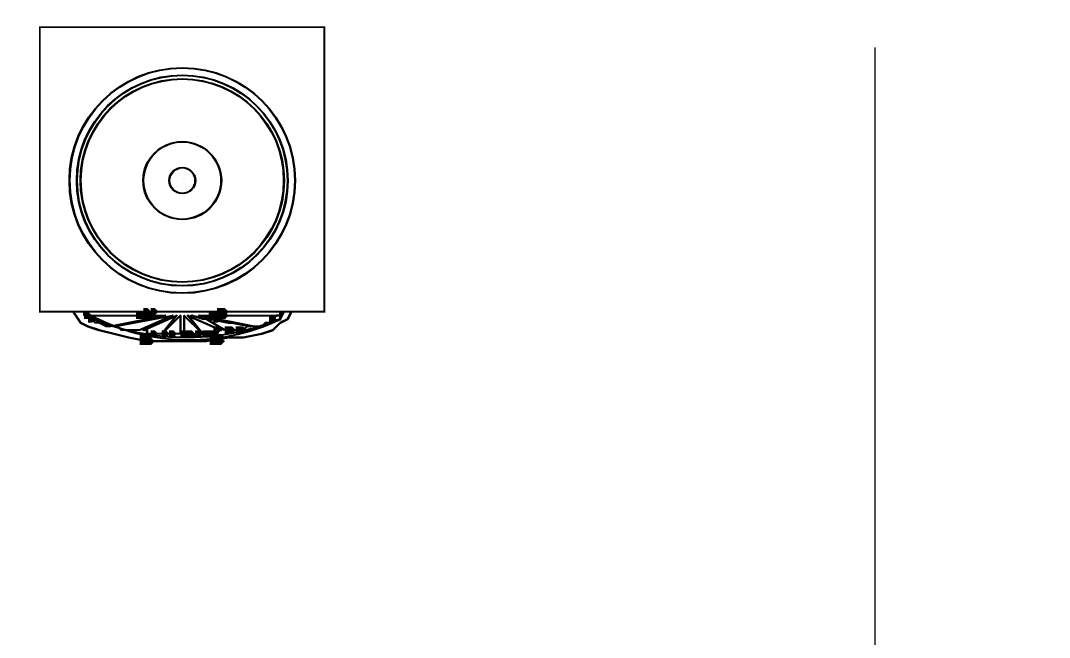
# Model space of a CAD drawing. Header units: millimetres. Extents: x -360149 to 682031, y -35655 to 209517.
# Drawn here: x 74664 to 75842, y 117687 to 118394 of the extents above; entities that cross this region are included whole.
import ezdxf
from ezdxf import colors
from ezdxf.entities.mleader import LeaderData, LeaderLine
from ezdxf.math import Vec2, Vec3

# ---------------------------------------------------------------- set-up
doc = ezdxf.new("R2010")
doc.units = ezdxf.units.MM
doc.header["$MEASUREMENT"] = 0
doc.linetypes.add('CENTER', pattern=[2, 1.25, -0.25, 0.25, -0.25])
doc.layers.get('0').update_dxf_attribs({"color": 250, "lineweight": 9})
doc.layers.add('АР_Оси', color=195, linetype='Continuous', lineweight=9)
doc.layers.add('АР_Отметки', color=250, linetype='Continuous', lineweight=15)
doc.layers.add('ТХ_обор_бытовое', color=14, linetype='Continuous')
doc.styles.add('ISOCPEUR', font='isocpeur.ttf', dxfattribs={"width": 0.7})

# ---------------------------------------------------------------- blocks, each defined once
blk = doc.blocks.new('_DotSmall')
at = {"color": 0, "linetype": 'ByBlock', "const_width": 0.5}
blk.add_lwpolyline([(-0.0625, 0, 1), (0.0625, 0, 1)], format="xyb", close=True, dxfattribs=at)
blk = doc.blocks.new('У300')
at = {"layer": 'ТХ_обор_бытовое', "transparency": 33554559}
for points in [[(-230546.2, 67417.8), (-230550.5, 67417.8), (-230550.5, 67413.5), (-230546.2, 67409.3), (-230542, 67413.5), (-230542, 67417.8)], [(-230546.3, 67417.3), (-230550.5, 67417.3), (-230550.5, 67413), (-230546.3, 67408.8), (-230542, 67413), (-230542, 67417.3)], [(-230550.5, 67413.5), (-230554.7, 67413.5), (-230554.7, 67409.3), (-230550.5, 67405.1), (-230546.2, 67409.3), (-230546.2, 67413.5)], [(-230550.5, 67413), (-230554.7, 67413), (-230554.7, 67408.8), (-230550.5, 67404.6), (-230546.3, 67408.8), (-230546.3, 67413)], [(-230546.2, 67358.5), (-230550.5, 67358.5), (-230550.5, 67354.3), (-230546.2, 67350), (-230542, 67354.3), (-230542, 67358.5)], [(-230546.2, 67358.5), (-230550.5, 67358.5), (-230550.5, 67354.3), (-230546.2, 67350), (-230542, 67354.3), (-230542, 67358.5)], [(-230546.3, 67358), (-230550.5, 67358), (-230550.5, 67353.8), (-230546.3, 67349.5), (-230542, 67353.8), (-230542, 67358)], [(-230546.3, 67358), (-230550.5, 67358), (-230550.5, 67353.8), (-230546.3, 67349.5), (-230542, 67353.8), (-230542, 67358)], [(-230575.9, 67354.3), (-230580.1, 67354.3), (-230580.1, 67350), (-230575.9, 67345.8), (-230571.6, 67350), (-230571.6, 67354.3)], [(-230575.9, 67354.3), (-230580.1, 67354.3), (-230580.1, 67350), (-230575.9, 67345.8), (-230571.6, 67350), (-230571.6, 67354.3)], [(-230575.9, 67354.3), (-230580.1, 67354.3), (-230580.1, 67350), (-230575.9, 67345.8), (-230571.6, 67350), (-230571.6, 67354.3)], [(-230575.9, 67354.3), (-230580.1, 67354.3), (-230580.1, 67350), (-230575.9, 67345.8), (-230571.6, 67350), (-230571.6, 67354.3)], [(-230575.9, 67354.3), (-230580.1, 67354.3), (-230580.1, 67350), (-230575.9, 67345.8), (-230571.6, 67350), (-230571.6, 67354.3)], [(-230575.9, 67354.3), (-230580.1, 67354.3), (-230580.1, 67350), (-230575.9, 67345.8), (-230571.6, 67350), (-230571.6, 67354.3)], [(-230575.9, 67353.8), (-230580.1, 67353.8), (-230580.1, 67349.5), (-230575.9, 67345.3), (-230571.7, 67349.5), (-230571.7, 67353.8)], [(-230575.9, 67353.8), (-230580.1, 67353.8), (-230580.1, 67349.5), (-230575.9, 67345.3), (-230571.7, 67349.5), (-230571.7, 67353.8)], [(-230575.9, 67353.8), (-230580.1, 67353.8), (-230580.1, 67349.5), (-230575.9, 67345.3), (-230571.7, 67349.5), (-230571.7, 67353.8)], [(-230575.9, 67353.8), (-230580.1, 67353.8), (-230580.1, 67349.5), (-230575.9, 67345.3), (-230571.7, 67349.5), (-230571.7, 67353.8)], [(-230575.9, 67353.8), (-230580.1, 67353.8), (-230580.1, 67349.5), (-230575.9, 67345.3), (-230571.7, 67349.5), (-230571.7, 67353.8)], [(-230575.9, 67353.8), (-230580.1, 67353.8), (-230580.1, 67349.5), (-230575.9, 67345.3), (-230571.7, 67349.5), (-230571.7, 67353.8)], [(-230575.9, 67350), (-230580.1, 67350), (-230580.1, 67345.8), (-230575.9, 67341.6), (-230571.6, 67345.8), (-230571.6, 67350)], [(-230575.9, 67350), (-230580.1, 67350), (-230580.1, 67345.8), (-230575.9, 67341.6), (-230571.6, 67345.8), (-230571.6, 67350)], [(-230575.9, 67350), (-230580.1, 67350), (-230580.1, 67345.8), (-230575.9, 67341.6), (-230571.6, 67345.8), (-230571.6, 67350)], [(-230575.9, 67350), (-230580.1, 67350), (-230580.1, 67345.8), (-230575.9, 67341.6), (-230571.6, 67345.8), (-230571.6, 67350)], [(-230575.9, 67350), (-230580.1, 67350), (-230580.1, 67345.8), (-230575.9, 67341.6), (-230571.6, 67345.8), (-230571.6, 67350)], [(-230575.9, 67350), (-230580.1, 67350), (-230580.1, 67345.8), (-230575.9, 67341.6), (-230571.6, 67345.8), (-230571.6, 67350)], [(-230575.9, 67350), (-230580.1, 67350), (-230580.1, 67345.8), (-230575.9, 67341.6), (-230571.6, 67345.8), (-230571.6, 67350)], [(-230575.9, 67350), (-230580.1, 67350), (-230580.1, 67345.8), (-230575.9, 67341.6), (-230571.6, 67345.8), (-230571.6, 67350)], [(-230575.9, 67350), (-230580.1, 67350), (-230580.1, 67345.8), (-230575.9, 67341.6), (-230571.6, 67345.8), (-230571.6, 67350)], [(-230575.9, 67350), (-230580.1, 67350), (-230580.1, 67345.8), (-230575.9, 67341.6), (-230571.6, 67345.8), (-230571.6, 67350)], [(-230575.9, 67350), (-230580.1, 67350), (-230580.1, 67345.8), (-230575.9, 67341.6), (-230571.6, 67345.8), (-230571.6, 67350)], [(-230575.9, 67350), (-230580.1, 67350), (-230580.1, 67345.8), (-230575.9, 67341.6), (-230571.6, 67345.8), (-230571.6, 67350)], [(-230575.9, 67350), (-230580.1, 67350), (-230580.1, 67345.8), (-230575.9, 67341.6), (-230571.6, 67345.8), (-230571.6, 67350)], [(-230575.9, 67349.5), (-230580.1, 67349.5), (-230580.1, 67345.3), (-230575.9, 67341.1), (-230571.7, 67345.3), (-230571.7, 67349.5)], [(-230575.9, 67349.5), (-230580.1, 67349.5), (-230580.1, 67345.3), (-230575.9, 67341.1), (-230571.7, 67345.3), (-230571.7, 67349.5)], [(-230575.9, 67349.5), (-230580.1, 67349.5), (-230580.1, 67345.3), (-230575.9, 67341.1), (-230571.7, 67345.3), (-230571.7, 67349.5)], [(-230575.9, 67349.5), (-230580.1, 67349.5), (-230580.1, 67345.3), (-230575.9, 67341.1), (-230571.7, 67345.3), (-230571.7, 67349.5)], [(-230575.9, 67349.5), (-230580.1, 67349.5), (-230580.1, 67345.3), (-230575.9, 67341.1), (-230571.7, 67345.3), (-230571.7, 67349.5)], [(-230575.9, 67349.5), (-230580.1, 67349.5), (-230580.1, 67345.3), (-230575.9, 67341.1), (-230571.7, 67345.3), (-230571.7, 67349.5)], [(-230575.9, 67349.5), (-230580.1, 67349.5), (-230580.1, 67345.3), (-230575.9, 67341.1), (-230571.7, 67345.3), (-230571.7, 67349.5)], [(-230575.9, 67349.5), (-230580.1, 67349.5), (-230580.1, 67345.3), (-230575.9, 67341.1), (-230571.7, 67345.3), (-230571.7, 67349.5)], [(-230575.9, 67349.5), (-230580.1, 67349.5), (-230580.1, 67345.3), (-230575.9, 67341.1), (-230571.7, 67345.3), (-230571.7, 67349.5)], [(-230575.9, 67349.5), (-230580.1, 67349.5), (-230580.1, 67345.3), (-230575.9, 67341.1), (-230571.7, 67345.3), (-230571.7, 67349.5)], [(-230575.9, 67349.5), (-230580.1, 67349.5), (-230580.1, 67345.3), (-230575.9, 67341.1), (-230571.7, 67345.3), (-230571.7, 67349.5)], [(-230575.9, 67349.5), (-230580.1, 67349.5), (-230580.1, 67345.3), (-230575.9, 67341.1), (-230571.7, 67345.3), (-230571.7, 67349.5)], [(-230575.9, 67349.5), (-230580.1, 67349.5), (-230580.1, 67345.3), (-230575.9, 67341.1), (-230571.7, 67345.3), (-230571.7, 67349.5)], [(-230575.9, 67345.8), (-230580.1, 67345.8), (-230580.1, 67341.6), (-230575.9, 67337.3), (-230571.6, 67341.6), (-230571.6, 67345.8)], [(-230575.9, 67345.3), (-230580.1, 67345.3), (-230580.1, 67341.1), (-230575.9, 67336.8), (-230571.7, 67341.1), (-230571.7, 67345.3)], [(-230571.6, 67354.3), (-230575.9, 67354.3), (-230575.9, 67350), (-230571.6, 67345.8), (-230567.4, 67350), (-230567.4, 67354.3)], [(-230571.6, 67354.3), (-230575.9, 67354.3), (-230575.9, 67350), (-230571.6, 67345.8), (-230567.4, 67350), (-230567.4, 67354.3)], [(-230571.6, 67354.3), (-230575.9, 67354.3), (-230575.9, 67350), (-230571.6, 67345.8), (-230567.4, 67350), (-230567.4, 67354.3)], [(-230571.6, 67354.3), (-230575.9, 67354.3), (-230575.9, 67350), (-230571.6, 67345.8), (-230567.4, 67350), (-230567.4, 67354.3)], [(-230571.6, 67354.3), (-230575.9, 67354.3), (-230575.9, 67350), (-230571.6, 67345.8), (-230567.4, 67350), (-230567.4, 67354.3)], [(-230571.7, 67353.8), (-230575.9, 67353.8), (-230575.9, 67349.5), (-230571.7, 67345.3), (-230567.4, 67349.5), (-230567.4, 67353.8)], [(-230571.7, 67353.8), (-230575.9, 67353.8), (-230575.9, 67349.5), (-230571.7, 67345.3), (-230567.4, 67349.5), (-230567.4, 67353.8)], [(-230571.7, 67353.8), (-230575.9, 67353.8), (-230575.9, 67349.5), (-230571.7, 67345.3), (-230567.4, 67349.5), (-230567.4, 67353.8)], [(-230571.7, 67353.8), (-230575.9, 67353.8), (-230575.9, 67349.5), (-230571.7, 67345.3), (-230567.4, 67349.5), (-230567.4, 67353.8)], [(-230571.7, 67353.8), (-230575.9, 67353.8), (-230575.9, 67349.5), (-230571.7, 67345.3), (-230567.4, 67349.5), (-230567.4, 67353.8)], [(-230571.6, 67350), (-230575.9, 67350), (-230575.9, 67345.8), (-230571.6, 67341.6), (-230567.4, 67345.8), (-230567.4, 67350)], [(-230571.6, 67350), (-230575.9, 67350), (-230575.9, 67345.8), (-230571.6, 67341.6), (-230567.4, 67345.8), (-230567.4, 67350)], [(-230571.6, 67350), (-230575.9, 67350), (-230575.9, 67345.8), (-230571.6, 67341.6), (-230567.4, 67345.8), (-230567.4, 67350)], [(-230571.6, 67350), (-230575.9, 67350), (-230575.9, 67345.8), (-230571.6, 67341.6), (-230567.4, 67345.8), (-230567.4, 67350)], [(-230571.6, 67350), (-230575.9, 67350), (-230575.9, 67345.8), (-230571.6, 67341.6), (-230567.4, 67345.8), (-230567.4, 67350)], [(-230571.6, 67350), (-230575.9, 67350), (-230575.9, 67345.8), (-230571.6, 67341.6), (-230567.4, 67345.8), (-230567.4, 67350)], [(-230571.6, 67350), (-230575.9, 67350), (-230575.9, 67345.8), (-230571.6, 67341.6), (-230567.4, 67345.8), (-230567.4, 67350)], [(-230571.6, 67350), (-230575.9, 67350), (-230575.9, 67345.8), (-230571.6, 67341.6), (-230567.4, 67345.8), (-230567.4, 67350)], [(-230571.7, 67349.5), (-230575.9, 67349.5), (-230575.9, 67345.3), (-230571.7, 67341.1), (-230567.4, 67345.3), (-230567.4, 67349.5)], [(-230571.7, 67349.5), (-230575.9, 67349.5), (-230575.9, 67345.3), (-230571.7, 67341.1), (-230567.4, 67345.3), (-230567.4, 67349.5)], [(-230571.7, 67349.5), (-230575.9, 67349.5), (-230575.9, 67345.3), (-230571.7, 67341.1), (-230567.4, 67345.3), (-230567.4, 67349.5)], [(-230571.7, 67349.5), (-230575.9, 67349.5), (-230575.9, 67345.3), (-230571.7, 67341.1), (-230567.4, 67345.3), (-230567.4, 67349.5)], [(-230571.7, 67349.5), (-230575.9, 67349.5), (-230575.9, 67345.3), (-230571.7, 67341.1), (-230567.4, 67345.3), (-230567.4, 67349.5)], [(-230571.7, 67349.5), (-230575.9, 67349.5), (-230575.9, 67345.3), (-230571.7, 67341.1), (-230567.4, 67345.3), (-230567.4, 67349.5)], [(-230571.7, 67349.5), (-230575.9, 67349.5), (-230575.9, 67345.3), (-230571.7, 67341.1), (-230567.4, 67345.3), (-230567.4, 67349.5)], [(-230571.7, 67349.5), (-230575.9, 67349.5), (-230575.9, 67345.3), (-230571.7, 67341.1), (-230567.4, 67345.3), (-230567.4, 67349.5)], [(-230546.2, 67354.3), (-230550.5, 67354.3), (-230550.5, 67350), (-230546.2, 67345.8), (-230542, 67350), (-230542, 67354.3)], [(-230546.2, 67354.3), (-230550.5, 67354.3), (-230550.5, 67350), (-230546.2, 67345.8), (-230542, 67350), (-230542, 67354.3)], [(-230546.2, 67354.3), (-230550.5, 67354.3), (-230550.5, 67350), (-230546.2, 67345.8), (-230542, 67350), (-230542, 67354.3)], [(-230546.3, 67353.8), (-230550.5, 67353.8), (-230550.5, 67349.5), (-230546.3, 67345.3), (-230542, 67349.5), (-230542, 67353.8)], [(-230546.3, 67353.8), (-230550.5, 67353.8), (-230550.5, 67349.5), (-230546.3, 67345.3), (-230542, 67349.5), (-230542, 67353.8)], [(-230546.3, 67353.8), (-230550.5, 67353.8), (-230550.5, 67349.5), (-230546.3, 67345.3), (-230542, 67349.5), (-230542, 67353.8)], [(-230546.2, 67350), (-230550.5, 67350), (-230550.5, 67345.8), (-230546.2, 67341.6), (-230542, 67345.8), (-230542, 67350)], [(-230546.3, 67349.5), (-230550.5, 67349.5), (-230550.5, 67345.3), (-230546.3, 67341.1), (-230542, 67345.3), (-230542, 67349.5)], [(-230546.2, 67345.8), (-230550.5, 67345.8), (-230550.5, 67341.6), (-230546.2, 67337.3), (-230542, 67341.6), (-230542, 67345.8)], [(-230546.2, 67345.8), (-230550.5, 67345.8), (-230550.5, 67341.6), (-230546.2, 67337.3), (-230542, 67341.6), (-230542, 67345.8)], [(-230546.2, 67345.8), (-230550.5, 67345.8), (-230550.5, 67341.6), (-230546.2, 67337.3), (-230542, 67341.6), (-230542, 67345.8)], [(-230546.2, 67345.8), (-230550.5, 67345.8), (-230550.5, 67341.6), (-230546.2, 67337.3), (-230542, 67341.6), (-230542, 67345.8)], [(-230546.3, 67345.3), (-230550.5, 67345.3), (-230550.5, 67341.1), (-230546.3, 67336.8), (-230542, 67341.1), (-230542, 67345.3)], [(-230546.3, 67345.3), (-230550.5, 67345.3), (-230550.5, 67341.1), (-230546.3, 67336.8), (-230542, 67341.1), (-230542, 67345.3)], [(-230546.3, 67345.3), (-230550.5, 67345.3), (-230550.5, 67341.1), (-230546.3, 67336.8), (-230542, 67341.1), (-230542, 67345.3)], [(-230546.3, 67345.3), (-230550.5, 67345.3), (-230550.5, 67341.1), (-230546.3, 67336.8), (-230542, 67341.1), (-230542, 67345.3)], [(-230542, 67349.5), (-230546.3, 67349.5), (-230546.3, 67345.3), (-230542, 67341.1), (-230537.8, 67345.3), (-230537.8, 67349.5)], [(-230542, 67350), (-230546.2, 67350), (-230546.2, 67345.8), (-230542, 67341.6), (-230537.8, 67345.8), (-230537.8, 67350)], [(-230567.4, 67341.1), (-230571.7, 67341.1), (-230571.7, 67336.8), (-230567.4, 67332.6), (-230563.2, 67336.8), (-230563.2, 67341.1)], [(-230567.4, 67341.6), (-230571.6, 67341.6), (-230571.6, 67337.3), (-230567.4, 67333.1), (-230563.2, 67337.3), (-230563.2, 67341.6)], [(-230542, 67341.1), (-230546.3, 67341.1), (-230546.3, 67336.8), (-230542, 67332.6), (-230537.8, 67336.8), (-230537.8, 67341.1)], [(-230542, 67341.1), (-230546.3, 67341.1), (-230546.3, 67336.8), (-230542, 67332.6), (-230537.8, 67336.8), (-230537.8, 67341.1)], [(-230542, 67341.6), (-230546.2, 67341.6), (-230546.2, 67337.3), (-230542, 67333.1), (-230537.8, 67337.3), (-230537.8, 67341.6)], [(-230542, 67341.6), (-230546.2, 67341.6), (-230546.2, 67337.3), (-230542, 67333.1), (-230537.8, 67337.3), (-230537.8, 67341.6)], [(-230567.4, 67328.4), (-230571.7, 67328.4), (-230571.7, 67324.1), (-230567.4, 67319.9), (-230563.2, 67324.1), (-230563.2, 67328.4)], [(-230567.4, 67328.9), (-230571.6, 67328.9), (-230571.6, 67324.6), (-230567.4, 67320.4), (-230563.2, 67324.6), (-230563.2, 67328.9)], [(-230567.4, 67319.9), (-230571.7, 67319.9), (-230571.7, 67315.7), (-230567.4, 67311.4), (-230563.2, 67315.7), (-230563.2, 67319.9)], [(-230567.4, 67320.4), (-230571.6, 67320.4), (-230571.6, 67316.2), (-230567.4, 67311.9), (-230563.2, 67316.2), (-230563.2, 67320.4)], [(-230567.4, 67307.2), (-230571.7, 67307.2), (-230571.7, 67303), (-230567.4, 67298.7), (-230563.2, 67303), (-230563.2, 67307.2)], [(-230567.4, 67303), (-230571.7, 67303), (-230571.7, 67298.7), (-230567.4, 67294.5), (-230563.2, 67298.7), (-230563.2, 67303)], [(-230567.4, 67303), (-230571.7, 67303), (-230571.7, 67298.7), (-230567.4, 67294.5), (-230563.2, 67298.7), (-230563.2, 67303)], [(-230567.4, 67298.7), (-230571.7, 67298.7), (-230571.7, 67294.5), (-230567.4, 67290.3), (-230563.2, 67294.5), (-230563.2, 67298.7)], [(-230567.4, 67298.7), (-230571.7, 67298.7), (-230571.7, 67294.5), (-230567.4, 67290.3), (-230563.2, 67294.5), (-230563.2, 67298.7)], [(-230567.4, 67298.7), (-230571.7, 67298.7), (-230571.7, 67294.5), (-230567.4, 67290.3), (-230563.2, 67294.5), (-230563.2, 67298.7)], [(-230567.4, 67298.7), (-230571.7, 67298.7), (-230571.7, 67294.5), (-230567.4, 67290.3), (-230563.2, 67294.5), (-230563.2, 67298.7)], [(-230567.4, 67307.7), (-230571.6, 67307.7), (-230571.6, 67303.5), (-230567.4, 67299.2), (-230563.2, 67303.5), (-230563.2, 67307.7)], [(-230567.4, 67303.5), (-230571.6, 67303.5), (-230571.6, 67299.2), (-230567.4, 67295), (-230563.2, 67299.2), (-230563.2, 67303.5)], [(-230567.4, 67303.5), (-230571.6, 67303.5), (-230571.6, 67299.2), (-230567.4, 67295), (-230563.2, 67299.2), (-230563.2, 67303.5)], [(-230567.4, 67299.2), (-230571.6, 67299.2), (-230571.6, 67295), (-230567.4, 67290.8), (-230563.2, 67295), (-230563.2, 67299.2)], [(-230567.4, 67299.2), (-230571.6, 67299.2), (-230571.6, 67295), (-230567.4, 67290.8), (-230563.2, 67295), (-230563.2, 67299.2)], [(-230567.4, 67299.2), (-230571.6, 67299.2), (-230571.6, 67295), (-230567.4, 67290.8), (-230563.2, 67295), (-230563.2, 67299.2)], [(-230567.4, 67299.2), (-230571.6, 67299.2), (-230571.6, 67295), (-230567.4, 67290.8), (-230563.2, 67295), (-230563.2, 67299.2)], [(-230567.4, 67290.3), (-230571.7, 67290.3), (-230571.7, 67286), (-230567.4, 67281.8), (-230563.2, 67286), (-230563.2, 67290.3)], [(-230567.4, 67290.8), (-230571.6, 67290.8), (-230571.6, 67286.5), (-230567.4, 67282.3), (-230563.2, 67286.5), (-230563.2, 67290.8)], [(-230575.9, 67273.8), (-230580.1, 67273.8), (-230580.1, 67269.6), (-230575.9, 67265.4), (-230571.6, 67269.6), (-230571.6, 67273.8)], [(-230575.9, 67273.8), (-230580.1, 67273.8), (-230580.1, 67269.6), (-230575.9, 67265.4), (-230571.6, 67269.6), (-230571.6, 67273.8)], [(-230567.4, 67281.8), (-230571.7, 67281.8), (-230571.7, 67277.6), (-230567.4, 67273.3), (-230563.2, 67277.6), (-230563.2, 67281.8)], [(-230567.4, 67281.8), (-230571.7, 67281.8), (-230571.7, 67277.6), (-230567.4, 67273.3), (-230563.2, 67277.6), (-230563.2, 67281.8)], [(-230567.4, 67277.6), (-230571.7, 67277.6), (-230571.7, 67273.3), (-230567.4, 67269.1), (-230563.2, 67273.3), (-230563.2, 67277.6)], [(-230567.4, 67282.3), (-230571.6, 67282.3), (-230571.6, 67278.1), (-230567.4, 67273.8), (-230563.2, 67278.1), (-230563.2, 67282.3)], [(-230567.4, 67282.3), (-230571.6, 67282.3), (-230571.6, 67278.1), (-230567.4, 67273.8), (-230563.2, 67278.1), (-230563.2, 67282.3)], [(-230567.4, 67278.1), (-230571.6, 67278.1), (-230571.6, 67273.8), (-230567.4, 67269.6), (-230563.2, 67273.8), (-230563.2, 67278.1)], [(-230567.4, 67273.8), (-230571.6, 67273.8), (-230571.6, 67269.6), (-230567.4, 67265.4), (-230563.2, 67269.6), (-230563.2, 67273.8)], [(-230546.2, 67273.8), (-230550.5, 67273.8), (-230550.5, 67269.6), (-230546.2, 67265.4), (-230542, 67269.6), (-230542, 67273.8)], [(-230546.2, 67273.8), (-230550.5, 67273.8), (-230550.5, 67269.6), (-230546.2, 67265.4), (-230542, 67269.6), (-230542, 67273.8)], [(-230546.2, 67273.8), (-230550.5, 67273.8), (-230550.5, 67269.6), (-230546.2, 67265.4), (-230542, 67269.6), (-230542, 67273.8)], [(-230546.2, 67273.8), (-230550.5, 67273.8), (-230550.5, 67269.6), (-230546.2, 67265.4), (-230542, 67269.6), (-230542, 67273.8)], [(-230575.9, 67273.3), (-230580.1, 67273.3), (-230580.1, 67269.1), (-230575.9, 67264.9), (-230571.7, 67269.1), (-230571.7, 67273.3)], [(-230575.9, 67273.3), (-230580.1, 67273.3), (-230580.1, 67269.1), (-230575.9, 67264.9), (-230571.7, 67269.1), (-230571.7, 67273.3)], [(-230575.9, 67269.6), (-230580.1, 67269.6), (-230580.1, 67265.4), (-230575.9, 67261.1), (-230571.6, 67265.4), (-230571.6, 67269.6)], [(-230575.9, 67269.6), (-230580.1, 67269.6), (-230580.1, 67265.4), (-230575.9, 67261.1), (-230571.6, 67265.4), (-230571.6, 67269.6)], [(-230575.9, 67269.6), (-230580.1, 67269.6), (-230580.1, 67265.4), (-230575.9, 67261.1), (-230571.6, 67265.4), (-230571.6, 67269.6)], [(-230575.9, 67269.6), (-230580.1, 67269.6), (-230580.1, 67265.4), (-230575.9, 67261.1), (-230571.6, 67265.4), (-230571.6, 67269.6)], [(-230575.9, 67269.6), (-230580.1, 67269.6), (-230580.1, 67265.4), (-230575.9, 67261.1), (-230571.6, 67265.4), (-230571.6, 67269.6)], [(-230575.9, 67269.6), (-230580.1, 67269.6), (-230580.1, 67265.4), (-230575.9, 67261.1), (-230571.6, 67265.4), (-230571.6, 67269.6)], [(-230575.9, 67269.6), (-230580.1, 67269.6), (-230580.1, 67265.4), (-230575.9, 67261.1), (-230571.6, 67265.4), (-230571.6, 67269.6)], [(-230575.9, 67269.6), (-230580.1, 67269.6), (-230580.1, 67265.4), (-230575.9, 67261.1), (-230571.6, 67265.4), (-230571.6, 67269.6)], [(-230575.9, 67269.6), (-230580.1, 67269.6), (-230580.1, 67265.4), (-230575.9, 67261.1), (-230571.6, 67265.4), (-230571.6, 67269.6)], [(-230575.9, 67269.1), (-230580.1, 67269.1), (-230580.1, 67264.9), (-230575.9, 67260.6), (-230571.7, 67264.9), (-230571.7, 67269.1)], [(-230575.9, 67269.1), (-230580.1, 67269.1), (-230580.1, 67264.9), (-230575.9, 67260.6), (-230571.7, 67264.9), (-230571.7, 67269.1)], [(-230575.9, 67269.1), (-230580.1, 67269.1), (-230580.1, 67264.9), (-230575.9, 67260.6), (-230571.7, 67264.9), (-230571.7, 67269.1)], [(-230575.9, 67269.1), (-230580.1, 67269.1), (-230580.1, 67264.9), (-230575.9, 67260.6), (-230571.7, 67264.9), (-230571.7, 67269.1)], [(-230575.9, 67269.1), (-230580.1, 67269.1), (-230580.1, 67264.9), (-230575.9, 67260.6), (-230571.7, 67264.9), (-230571.7, 67269.1)], [(-230575.9, 67269.1), (-230580.1, 67269.1), (-230580.1, 67264.9), (-230575.9, 67260.6), (-230571.7, 67264.9), (-230571.7, 67269.1)], [(-230575.9, 67269.1), (-230580.1, 67269.1), (-230580.1, 67264.9), (-230575.9, 67260.6), (-230571.7, 67264.9), (-230571.7, 67269.1)], [(-230575.9, 67269.1), (-230580.1, 67269.1), (-230580.1, 67264.9), (-230575.9, 67260.6), (-230571.7, 67264.9), (-230571.7, 67269.1)], [(-230575.9, 67269.1), (-230580.1, 67269.1), (-230580.1, 67264.9), (-230575.9, 67260.6), (-230571.7, 67264.9), (-230571.7, 67269.1)], [(-230575.9, 67265.4), (-230580.1, 67265.4), (-230580.1, 67261.1), (-230575.9, 67256.9), (-230571.6, 67261.1), (-230571.6, 67265.4)], [(-230575.9, 67265.4), (-230580.1, 67265.4), (-230580.1, 67261.1), (-230575.9, 67256.9), (-230571.6, 67261.1), (-230571.6, 67265.4)], [(-230575.9, 67265.4), (-230580.1, 67265.4), (-230580.1, 67261.1), (-230575.9, 67256.9), (-230571.6, 67261.1), (-230571.6, 67265.4)], [(-230575.9, 67265.4), (-230580.1, 67265.4), (-230580.1, 67261.1), (-230575.9, 67256.9), (-230571.6, 67261.1), (-230571.6, 67265.4)], [(-230575.9, 67265.4), (-230580.1, 67265.4), (-230580.1, 67261.1), (-230575.9, 67256.9), (-230571.6, 67261.1), (-230571.6, 67265.4)], [(-230575.9, 67264.9), (-230580.1, 67264.9), (-230580.1, 67260.6), (-230575.9, 67256.4), (-230571.7, 67260.6), (-230571.7, 67264.9)], [(-230575.9, 67264.9), (-230580.1, 67264.9), (-230580.1, 67260.6), (-230575.9, 67256.4), (-230571.7, 67260.6), (-230571.7, 67264.9)], [(-230575.9, 67264.9), (-230580.1, 67264.9), (-230580.1, 67260.6), (-230575.9, 67256.4), (-230571.7, 67260.6), (-230571.7, 67264.9)], [(-230575.9, 67264.9), (-230580.1, 67264.9), (-230580.1, 67260.6), (-230575.9, 67256.4), (-230571.7, 67260.6), (-230571.7, 67264.9)], [(-230575.9, 67264.9), (-230580.1, 67264.9), (-230580.1, 67260.6), (-230575.9, 67256.4), (-230571.7, 67260.6), (-230571.7, 67264.9)], [(-230571.6, 67269.6), (-230575.9, 67269.6), (-230575.9, 67265.4), (-230571.6, 67261.1), (-230567.4, 67265.4), (-230567.4, 67269.6)], [(-230571.6, 67269.6), (-230575.9, 67269.6), (-230575.9, 67265.4), (-230571.6, 67261.1), (-230567.4, 67265.4), (-230567.4, 67269.6)], [(-230571.6, 67269.6), (-230575.9, 67269.6), (-230575.9, 67265.4), (-230571.6, 67261.1), (-230567.4, 67265.4), (-230567.4, 67269.6)], [(-230571.6, 67269.6), (-230575.9, 67269.6), (-230575.9, 67265.4), (-230571.6, 67261.1), (-230567.4, 67265.4), (-230567.4, 67269.6)], [(-230571.6, 67269.6), (-230575.9, 67269.6), (-230575.9, 67265.4), (-230571.6, 67261.1), (-230567.4, 67265.4), (-230567.4, 67269.6)], [(-230571.6, 67269.6), (-230575.9, 67269.6), (-230575.9, 67265.4), (-230571.6, 67261.1), (-230567.4, 67265.4), (-230567.4, 67269.6)], [(-230571.6, 67269.6), (-230575.9, 67269.6), (-230575.9, 67265.4), (-230571.6, 67261.1), (-230567.4, 67265.4), (-230567.4, 67269.6)], [(-230571.6, 67269.6), (-230575.9, 67269.6), (-230575.9, 67265.4), (-230571.6, 67261.1), (-230567.4, 67265.4), (-230567.4, 67269.6)], [(-230571.6, 67269.6), (-230575.9, 67269.6), (-230575.9, 67265.4), (-230571.6, 67261.1), (-230567.4, 67265.4), (-230567.4, 67269.6)], [(-230571.7, 67269.1), (-230575.9, 67269.1), (-230575.9, 67264.9), (-230571.7, 67260.6), (-230567.4, 67264.9), (-230567.4, 67269.1)], [(-230571.7, 67269.1), (-230575.9, 67269.1), (-230575.9, 67264.9), (-230571.7, 67260.6), (-230567.4, 67264.9), (-230567.4, 67269.1)], [(-230571.7, 67269.1), (-230575.9, 67269.1), (-230575.9, 67264.9), (-230571.7, 67260.6), (-230567.4, 67264.9), (-230567.4, 67269.1)], [(-230571.7, 67269.1), (-230575.9, 67269.1), (-230575.9, 67264.9), (-230571.7, 67260.6), (-230567.4, 67264.9), (-230567.4, 67269.1)], [(-230571.7, 67269.1), (-230575.9, 67269.1), (-230575.9, 67264.9), (-230571.7, 67260.6), (-230567.4, 67264.9), (-230567.4, 67269.1)], [(-230571.7, 67269.1), (-230575.9, 67269.1), (-230575.9, 67264.9), (-230571.7, 67260.6), (-230567.4, 67264.9), (-230567.4, 67269.1)], [(-230571.7, 67269.1), (-230575.9, 67269.1), (-230575.9, 67264.9), (-230571.7, 67260.6), (-230567.4, 67264.9), (-230567.4, 67269.1)], [(-230571.7, 67269.1), (-230575.9, 67269.1), (-230575.9, 67264.9), (-230571.7, 67260.6), (-230567.4, 67264.9), (-230567.4, 67269.1)], [(-230571.7, 67269.1), (-230575.9, 67269.1), (-230575.9, 67264.9), (-230571.7, 67260.6), (-230567.4, 67264.9), (-230567.4, 67269.1)], [(-230571.6, 67265.4), (-230575.9, 67265.4), (-230575.9, 67261.1), (-230571.6, 67256.9), (-230567.4, 67261.1), (-230567.4, 67265.4)], [(-230571.6, 67265.4), (-230575.9, 67265.4), (-230575.9, 67261.1), (-230571.6, 67256.9), (-230567.4, 67261.1), (-230567.4, 67265.4)], [(-230571.6, 67265.4), (-230575.9, 67265.4), (-230575.9, 67261.1), (-230571.6, 67256.9), (-230567.4, 67261.1), (-230567.4, 67265.4)], [(-230571.7, 67264.9), (-230575.9, 67264.9), (-230575.9, 67260.6), (-230571.7, 67256.4), (-230567.4, 67260.6), (-230567.4, 67264.9)], [(-230571.7, 67264.9), (-230575.9, 67264.9), (-230575.9, 67260.6), (-230571.7, 67256.4), (-230567.4, 67260.6), (-230567.4, 67264.9)], [(-230571.7, 67264.9), (-230575.9, 67264.9), (-230575.9, 67260.6), (-230571.7, 67256.4), (-230567.4, 67260.6), (-230567.4, 67264.9)], [(-230567.4, 67273.3), (-230571.7, 67273.3), (-230571.7, 67269.1), (-230567.4, 67264.9), (-230563.2, 67269.1), (-230563.2, 67273.3)], [(-230563.2, 67269.6), (-230567.4, 67269.6), (-230567.4, 67265.4), (-230563.2, 67261.1), (-230558.9, 67265.4), (-230558.9, 67269.6)], [(-230563.2, 67269.1), (-230567.4, 67269.1), (-230567.4, 67264.9), (-230563.2, 67260.6), (-230559, 67264.9), (-230559, 67269.1)], [(-230550.5, 67269.6), (-230554.7, 67269.6), (-230554.7, 67265.4), (-230550.5, 67261.1), (-230546.2, 67265.4), (-230546.2, 67269.6)], [(-230550.5, 67269.6), (-230554.7, 67269.6), (-230554.7, 67265.4), (-230550.5, 67261.1), (-230546.2, 67265.4), (-230546.2, 67269.6)], [(-230550.5, 67269.1), (-230554.7, 67269.1), (-230554.7, 67264.9), (-230550.5, 67260.6), (-230546.3, 67264.9), (-230546.3, 67269.1)], [(-230550.5, 67269.1), (-230554.7, 67269.1), (-230554.7, 67264.9), (-230550.5, 67260.6), (-230546.3, 67264.9), (-230546.3, 67269.1)], [(-230546.3, 67273.3), (-230550.5, 67273.3), (-230550.5, 67269.1), (-230546.3, 67264.9), (-230542, 67269.1), (-230542, 67273.3)], [(-230546.3, 67273.3), (-230550.5, 67273.3), (-230550.5, 67269.1), (-230546.3, 67264.9), (-230542, 67269.1), (-230542, 67273.3)], [(-230546.3, 67273.3), (-230550.5, 67273.3), (-230550.5, 67269.1), (-230546.3, 67264.9), (-230542, 67269.1), (-230542, 67273.3)], [(-230546.3, 67273.3), (-230550.5, 67273.3), (-230550.5, 67269.1), (-230546.3, 67264.9), (-230542, 67269.1), (-230542, 67273.3)], [(-230546.2, 67269.6), (-230550.5, 67269.6), (-230550.5, 67265.4), (-230546.2, 67261.1), (-230542, 67265.4), (-230542, 67269.6)], [(-230546.2, 67269.6), (-230550.5, 67269.6), (-230550.5, 67265.4), (-230546.2, 67261.1), (-230542, 67265.4), (-230542, 67269.6)], [(-230546.3, 67269.1), (-230550.5, 67269.1), (-230550.5, 67264.9), (-230546.3, 67260.6), (-230542, 67264.9), (-230542, 67269.1)], [(-230546.3, 67269.1), (-230550.5, 67269.1), (-230550.5, 67264.9), (-230546.3, 67260.6), (-230542, 67264.9), (-230542, 67269.1)], [(-230546.2, 67265.4), (-230550.5, 67265.4), (-230550.5, 67261.1), (-230546.2, 67256.9), (-230542, 67261.1), (-230542, 67265.4)], [(-230546.2, 67265.4), (-230550.5, 67265.4), (-230550.5, 67261.1), (-230546.2, 67256.9), (-230542, 67261.1), (-230542, 67265.4)], [(-230546.3, 67264.9), (-230550.5, 67264.9), (-230550.5, 67260.6), (-230546.3, 67256.4), (-230542, 67260.6), (-230542, 67264.9)], [(-230546.3, 67264.9), (-230550.5, 67264.9), (-230550.5, 67260.6), (-230546.3, 67256.4), (-230542, 67260.6), (-230542, 67264.9)], [(-230542, 67264.9), (-230546.3, 67264.9), (-230546.3, 67260.6), (-230542, 67256.4), (-230537.8, 67260.6), (-230537.8, 67264.9)], [(-230542, 67265.4), (-230546.2, 67265.4), (-230546.2, 67261.1), (-230542, 67256.9), (-230537.8, 67261.1), (-230537.8, 67265.4)], [(-230563.2, 67256.9), (-230567.4, 67256.9), (-230567.4, 67252.7), (-230563.2, 67248.4), (-230558.9, 67252.7), (-230558.9, 67256.9)], [(-230563.2, 67256.4), (-230567.4, 67256.4), (-230567.4, 67252.2), (-230563.2, 67247.9), (-230559, 67252.2), (-230559, 67256.4)], [(-230563.2, 67252.7), (-230567.4, 67252.7), (-230567.4, 67248.4), (-230563.2, 67244.2), (-230558.9, 67248.4), (-230558.9, 67252.7)], [(-230563.2, 67252.2), (-230567.4, 67252.2), (-230567.4, 67247.9), (-230563.2, 67243.7), (-230559, 67247.9), (-230559, 67252.2)], [(-230546.2, 67261.1), (-230550.5, 67261.1), (-230550.5, 67256.9), (-230546.2, 67252.7), (-230542, 67256.9), (-230542, 67261.1)], [(-230546.2, 67261.1), (-230550.5, 67261.1), (-230550.5, 67256.9), (-230546.2, 67252.7), (-230542, 67256.9), (-230542, 67261.1)], [(-230546.3, 67260.6), (-230550.5, 67260.6), (-230550.5, 67256.4), (-230546.3, 67252.2), (-230542, 67256.4), (-230542, 67260.6)], [(-230546.3, 67260.6), (-230550.5, 67260.6), (-230550.5, 67256.4), (-230546.3, 67252.2), (-230542, 67256.4), (-230542, 67260.6)], [(-230542, 67260.6), (-230546.3, 67260.6), (-230546.3, 67256.4), (-230542, 67252.2), (-230537.8, 67256.4), (-230537.8, 67260.6)], [(-230542, 67260.6), (-230546.3, 67260.6), (-230546.3, 67256.4), (-230542, 67252.2), (-230537.8, 67256.4), (-230537.8, 67260.6)], [(-230542, 67261.1), (-230546.2, 67261.1), (-230546.2, 67256.9), (-230542, 67252.7), (-230537.8, 67256.9), (-230537.8, 67261.1)], [(-230542, 67261.1), (-230546.2, 67261.1), (-230546.2, 67256.9), (-230542, 67252.7), (-230537.8, 67256.9), (-230537.8, 67261.1)], [(-230563.2, 67244.2), (-230567.4, 67244.2), (-230567.4, 67240), (-230563.2, 67235.7), (-230558.9, 67240), (-230558.9, 67244.2)], [(-230563.2, 67243.7), (-230567.4, 67243.7), (-230567.4, 67239.5), (-230563.2, 67235.2), (-230559, 67239.5), (-230559, 67243.7)], [(-230563.2, 67240), (-230567.4, 67240), (-230567.4, 67235.7), (-230563.2, 67231.5), (-230558.9, 67235.7), (-230558.9, 67240)], [(-230563.2, 67239.5), (-230567.4, 67239.5), (-230567.4, 67235.2), (-230563.2, 67231), (-230559, 67235.2), (-230559, 67239.5)], [(-230550.5, 67206.1), (-230554.7, 67206.1), (-230554.7, 67201.9), (-230550.5, 67197.6), (-230546.2, 67201.9), (-230546.2, 67206.1)], [(-230550.5, 67205.6), (-230554.7, 67205.6), (-230554.7, 67201.4), (-230550.5, 67197.1), (-230546.3, 67201.4), (-230546.3, 67205.6)]]:
    blk.add_hatch(color=256, dxfattribs=at).paths.add_polyline_path(points)
at = {"layer": 'ТХ_обор_бытовое', "const_width": 2}
blk.add_lwpolyline([(-230216, 67468.6), (-230216, 67142.6), (-230542, 67142.6), (-230542, 67468.6)], close=True, dxfattribs=at)
at = {"layer": 'ТХ_обор_бытовое'}
for points in [[(-230550.5, 67184.9), (-230554.7, 67193.4), (-230563.2, 67201.9), (-230567.4, 67214.6), (-230571.6, 67235.7), (-230571.6, 67252.7), (-230575.9, 67278.1), (-230575.9, 67299.2), (-230575.9, 67324.6), (-230575.9, 67345.8), (-230571.6, 67367), (-230567.4, 67383.9), (-230563.2, 67400.8), (-230558.9, 67413.5), (-230554.7, 67422), (-230542, 67430.5), (-230554.7, 67422), (-230558.9, 67413.5), (-230563.2, 67400.8), (-230567.4, 67383.9), (-230571.6, 67367), (-230575.9, 67345.8), (-230575.9, 67324.6), (-230575.9, 67299.2), (-230575.9, 67278.1), (-230571.6, 67252.7), (-230571.6, 67235.7), (-230567.4, 67214.6), (-230563.2, 67201.9), (-230554.7, 67193.4), (-230550.5, 67184.9), (-230542, 67180.7), (-230550.5, 67184.9), (-230554.7, 67193.4), (-230563.2, 67201.9), (-230567.4, 67214.6), (-230571.6, 67235.7), (-230571.6, 67252.7), (-230575.9, 67278.1), (-230575.9, 67299.2), (-230575.9, 67324.6), (-230575.9, 67345.8), (-230571.6, 67367), (-230567.4, 67383.9), (-230563.2, 67400.8), (-230558.9, 67413.5), (-230554.7, 67422), (-230542, 67430.5)], [(-230571.6, 67367), (-230575.9, 67345.8), (-230575.9, 67324.6), (-230575.9, 67299.2), (-230575.9, 67278.1)], [(-230575.9, 67350), (-230575.9, 67345.8), (-230575.9, 67350), (-230571.6, 67350), (-230571.6, 67345.8), (-230575.9, 67345.8)], [(-230542, 67354.3), (-230546.2, 67354.3), (-230546.2, 67350), (-230550.5, 67350), (-230550.5, 67345.8), (-230546.2, 67345.8), (-230546.2, 67341.6), (-230542, 67337.3), (-230546.2, 67341.6), (-230546.2, 67345.8), (-230550.5, 67345.8), (-230550.5, 67350), (-230546.2, 67350), (-230546.2, 67354.3)], [(-230542, 67350), (-230546.2, 67350), (-230546.2, 67345.8), (-230542, 67345.8)], [(-230567.4, 67278.1), (-230571.6, 67299.2)], [(-230389.6, 67303.5), (-230389.6, 67303.5)], [(-230542, 67265.4), (-230546.2, 67265.4), (-230546.2, 67261.1), (-230542, 67261.1)], [(-230542, 67193.4), (-230546.2, 67193.4), (-230550.5, 67193.4), (-230542, 67189.2)], [(-230542, 67180.7), (-230550.5, 67184.9), (-230542, 67180.7)]]:
    blk.add_lwpolyline(points, dxfattribs=at)
at = {"layer": 'ТХ_обор_бытовое', "elevation": -0.6}
for points in [[(-230550.5, 67184.4), (-230554.7, 67192.9), (-230563.2, 67201.4), (-230567.4, 67214.1), (-230571.7, 67235.2), (-230571.7, 67252.2), (-230575.9, 67277.6), (-230575.9, 67298.7), (-230575.9, 67324.1), (-230575.9, 67345.3), (-230571.7, 67366.5), (-230567.4, 67383.4), (-230563.2, 67400.3), (-230559, 67413), (-230554.7, 67421.5), (-230542, 67430), (-230554.7, 67421.5), (-230559, 67413), (-230563.2, 67400.3), (-230567.4, 67383.4), (-230571.7, 67366.5), (-230575.9, 67345.3), (-230575.9, 67324.1), (-230575.9, 67298.7), (-230575.9, 67277.6), (-230571.7, 67252.2), (-230571.7, 67235.2), (-230567.4, 67214.1), (-230563.2, 67201.4), (-230554.7, 67192.9), (-230550.5, 67184.4), (-230542, 67180.2), (-230550.5, 67184.4), (-230554.7, 67192.9), (-230563.2, 67201.4), (-230567.4, 67214.1), (-230571.7, 67235.2), (-230571.7, 67252.2), (-230575.9, 67277.6), (-230575.9, 67298.7), (-230575.9, 67324.1), (-230575.9, 67345.3), (-230571.7, 67366.5), (-230567.4, 67383.4), (-230563.2, 67400.3), (-230559, 67413), (-230554.7, 67421.5), (-230542, 67430)], [(-230571.7, 67366.5), (-230575.9, 67345.3), (-230575.9, 67324.1), (-230575.9, 67298.7), (-230575.9, 67277.6)], [(-230575.9, 67349.5), (-230575.9, 67345.3), (-230575.9, 67349.5), (-230571.7, 67349.5), (-230571.7, 67345.3), (-230575.9, 67345.3)], [(-230542, 67353.8), (-230546.3, 67353.8), (-230546.3, 67349.5), (-230550.5, 67349.5), (-230550.5, 67345.3), (-230546.3, 67345.3), (-230546.3, 67341.1), (-230542, 67336.8), (-230546.3, 67341.1), (-230546.3, 67345.3), (-230550.5, 67345.3), (-230550.5, 67349.5), (-230546.3, 67349.5), (-230546.3, 67353.8)], [(-230542, 67349.5), (-230546.3, 67349.5), (-230546.3, 67345.3), (-230542, 67345.3)], [(-230567.4, 67277.6), (-230571.7, 67298.7)], [(-230389.6, 67303), (-230389.6, 67303)], [(-230542, 67264.9), (-230546.3, 67264.9), (-230546.3, 67260.6), (-230542, 67260.6)], [(-230542, 67192.9), (-230546.3, 67192.9), (-230550.5, 67192.9), (-230542, 67188.7)], [(-230542, 67180.2), (-230550.5, 67184.4), (-230542, 67180.2)]]:
    blk.add_lwpolyline(points, dxfattribs=at)
at = {"layer": 'ТХ_обор_бытовое'}
blk.add_lwpolyline([(-230546.2, 67417.8), (-230542, 67417.8, 0.248454), (-230550.5, 67193.4, -0.207133)], format="xyb", close=True, dxfattribs=at)
at = {"layer": 'ТХ_обор_бытовое', "elevation": -0.6}
blk.add_lwpolyline([(-230546.3, 67417.3), (-230542, 67417.3, 0.248454), (-230550.5, 67192.9, -0.207133)], format="xyb", close=True, dxfattribs=at)
for points in [[(-230546.3, 67324.1), (-230559, 67387.6), (-230559, 67391.9), (-230554.7, 67400.3), (-230554.7, 67404.6), (-230550.5, 67408.8), (-230546.3, 67413)], [(-230546.3, 67315.7), (-230563.2, 67353.8), (-230563.2, 67358), (-230563.2, 67362.2), (-230563.2, 67366.5), (-230563.2, 67370.7), (-230563.2, 67374.9), (-230559, 67379.2), (-230559, 67383.4)], [(-230567.4, 67328.4), (-230567.4, 67332.6), (-230567.4, 67336.8), (-230567.4, 67341.1), (-230567.4, 67345.3), (-230563.2, 67345.3), (-230563.2, 67349.5), (-230546.3, 67311.4)], [(-230567.4, 67307.2), (-230567.4, 67311.4), (-230567.4, 67315.7), (-230567.4, 67319.9), (-230567.4, 67324.1), (-230567.4, 67328.4), (-230546.3, 67307.2)], [(-230546.3, 67303), (-230567.4, 67303), (-230567.4, 67298.7), (-230567.4, 67294.5), (-230567.4, 67290.3), (-230567.4, 67286), (-230567.4, 67281.8)], [(-230567.4, 67269.1), (-230567.4, 67273.3), (-230567.4, 67277.6), (-230567.4, 67281.8), (-230546.3, 67298.7), (-230563.2, 67260.6), (-230563.2, 67264.9), (-230567.4, 67264.9)], [(-230563.2, 67256.4), (-230550.5, 67277.6), (-230550.5, 67281.8), (-230546.3, 67294.5), (-230554.7, 67252.2), (-230554.7, 67247.9), (-230559, 67226.8), (-230559, 67231), (-230563.2, 67235.2), (-230563.2, 67239.5), (-230563.2, 67243.7), (-230563.2, 67247.9), (-230563.2, 67252.2)], [(-230546.3, 67192.9), (-230546.3, 67197.1), (-230550.5, 67201.4), (-230554.7, 67205.6), (-230554.7, 67209.8), (-230559, 67214.1), (-230559, 67218.3), (-230559, 67222.5), (-230546.3, 67286)], [(-230571.7, 67264.9), (-230571.7, 67269.1), (-230575.9, 67269.1), (-230575.9, 67264.9), (-230575.9, 67260.6), (-230571.7, 67260.6)], [(-230542, 67256.4), (-230546.3, 67256.4), (-230546.3, 67260.6), (-230550.5, 67264.9), (-230546.3, 67269.1), (-230546.3, 67273.3), (-230542, 67273.3), (-230546.3, 67273.3), (-230546.3, 67269.1), (-230550.5, 67264.9), (-230546.3, 67260.6), (-230546.3, 67256.4)]]:
    blk.add_lwpolyline(points, close=True, dxfattribs=at)
at = {"layer": 'ТХ_обор_бытовое'}
for points in [[(-230546.2, 67324.6), (-230558.9, 67388.1), (-230558.9, 67392.4), (-230554.7, 67400.8), (-230554.7, 67405.1), (-230550.5, 67409.3), (-230546.2, 67413.5)], [(-230546.2, 67316.2), (-230563.2, 67354.3), (-230563.2, 67358.5), (-230563.2, 67362.7), (-230563.2, 67367), (-230563.2, 67371.2), (-230563.2, 67375.4), (-230558.9, 67379.7), (-230558.9, 67383.9)], [(-230567.4, 67328.9), (-230567.4, 67333.1), (-230567.4, 67337.3), (-230567.4, 67341.6), (-230567.4, 67345.8), (-230563.2, 67345.8), (-230563.2, 67350), (-230546.2, 67311.9)], [(-230567.4, 67307.7), (-230567.4, 67311.9), (-230567.4, 67316.2), (-230567.4, 67320.4), (-230567.4, 67324.6), (-230567.4, 67328.9), (-230546.2, 67307.7)], [(-230546.2, 67303.5), (-230567.4, 67303.5), (-230567.4, 67299.2), (-230567.4, 67295), (-230567.4, 67290.8), (-230567.4, 67286.5), (-230567.4, 67282.3)], [(-230567.4, 67269.6), (-230567.4, 67273.8), (-230567.4, 67278.1), (-230567.4, 67282.3), (-230546.2, 67299.2), (-230563.2, 67261.1), (-230563.2, 67265.4), (-230567.4, 67265.4)], [(-230563.2, 67256.9), (-230550.5, 67278.1), (-230550.5, 67282.3), (-230546.2, 67295), (-230554.7, 67252.7), (-230554.7, 67248.4), (-230558.9, 67227.3), (-230558.9, 67231.5), (-230563.2, 67235.7), (-230563.2, 67240), (-230563.2, 67244.2), (-230563.2, 67248.4), (-230563.2, 67252.7)], [(-230546.2, 67193.4), (-230546.2, 67197.6), (-230550.5, 67201.9), (-230554.7, 67206.1), (-230554.7, 67210.3), (-230558.9, 67214.6), (-230558.9, 67218.8), (-230558.9, 67223), (-230546.2, 67286.5)], [(-230542, 67256.9), (-230546.2, 67256.9), (-230546.2, 67261.1), (-230550.5, 67265.4), (-230546.2, 67269.6), (-230546.2, 67273.8), (-230542, 67273.8), (-230546.2, 67273.8), (-230546.2, 67269.6), (-230550.5, 67265.4), (-230546.2, 67261.1), (-230546.2, 67256.9)], [(-230571.6, 67265.4), (-230571.6, 67269.6), (-230575.9, 67269.6), (-230575.9, 67265.4), (-230575.9, 67261.1), (-230571.6, 67261.1)]]:
    blk.add_lwpolyline(points, close=True, dxfattribs=at)
for centre, radius in [((-230391.8, 67305.1, -0.6), 129.1), ((-230391.8, 67305.1, -0.6), 129.1), ((-230391.7, 67305.6), 129.1), ((-230391.7, 67305.6), 129.1), ((-230391.7, 67305.6), 120.7), ((-230391.8, 67305.1, -0.6), 120.7), ((-230391.8, 67305.1, -0.6), 116.4), ((-230391.7, 67305.6), 116.4), ((-230391.7, 67305.6), 44.5), ((-230391.8, 67305.1, -0.6), 44.5), ((-230391.8, 67305.1, -0.6), 14.8), ((-230391.7, 67305.6), 14.8)]:
    blk.add_circle(centre, radius, dxfattribs=at)

msp = doc.modelspace()

# ---------------------------------------------------------------- linework, layer by layer
at = {"layer": 'АР_Оси', "linetype": 'CENTER', "ltscale": 1000}
msp.add_line((75642.4, 134363.15), (75642.4, 78630.8), dxfattribs=at)

# ---------------------------------------------------------------- block references
at = {"layer": 'ТХ_обор_бытовое', "rotation": 90}
msp.add_blockref('У300', (142154.37, 348602.55), dxfattribs=at)

# ---------------------------------------------------------------- leaders
at = {"layer": 'АР_Отметки'}
ml = msp.add_multileader_mtext('Standard', dxfattribs=at)
ml.set_content('Л.4', color=256, style='ISOCPEUR')
ml.set_leader_properties(color=256, linetype='Continuous', lineweight=-1)
ml.set_arrow_properties(name='DOTSMALL')
ml.build(insert=Vec2(0, 0))
ml.multileader.update_dxf_attribs({"has_text_frame": 1, "text_left_attachment_type": 4, "text_right_attachment_type": 4, "dogleg_length": 100, "arrow_head_size": 180})
ctx = ml.context
ctx.base_point, ctx.char_height, ctx.arrow_head_size, ctx.landing_gap_size, ctx.plane_origin = Vec3(82551.88, 129862.56), 250, 180, 50, Vec3(110672.33, 117704.9)
ctx.left_attachment, ctx.right_attachment = 4, 4
notes = []
notes.append((ctx, [(0, (0, 0, 0), (0, 0), (1, 0), 1, [])]))
ctx.mtext.insert, ctx.mtext.width, ctx.mtext.line_spacing_style, ctx.mtext.flow_direction = Vec3(82601.88, 130195.89), 852.697, 2, 5
ml = msp.add_multileader_mtext('Standard', dxfattribs=at)
ml.set_content('Л.4', color=256, style='ISOCPEUR')
ml.set_leader_properties(color=256, linetype='Continuous', lineweight=-1)
ml.set_arrow_properties(name='DOTSMALL')
ml.build(insert=Vec2(0, 0))
ml.multileader.update_dxf_attribs({"has_text_frame": 1, "text_left_attachment_type": 4, "text_right_attachment_type": 4, "dogleg_length": 100, "arrow_head_size": 180})
ctx = ml.context
ctx.base_point, ctx.char_height, ctx.arrow_head_size, ctx.landing_gap_size, ctx.plane_origin = Vec3(492034.94, 129862.56), 250, 180, 50, Vec3(520155.38, 117704.9)
ctx.left_attachment, ctx.right_attachment = 4, 4
notes.append((ctx, [(0, (0, 0, 0), (0, 0), (1, 0), 1, [])]))
ctx.mtext.insert, ctx.mtext.width, ctx.mtext.line_spacing_style, ctx.mtext.flow_direction = Vec3(492084.94, 130195.89), 852.697, 2, 5
ml = msp.add_multileader_mtext('Standard', dxfattribs=at)
ml.set_content('Л.4', color=256, style='ISOCPEUR')
ml.set_leader_properties(color=256, linetype='Continuous', lineweight=-1)
ml.set_arrow_properties(name='DOTSMALL')
ml.build(insert=Vec2(0, 0))
ml.multileader.update_dxf_attribs({"has_text_frame": 1, "text_left_attachment_type": 4, "text_right_attachment_type": 4, "dogleg_length": 100, "arrow_head_size": 180})
ctx = ml.context
ctx.base_point, ctx.char_height, ctx.arrow_head_size, ctx.landing_gap_size, ctx.plane_origin = Vec3(219490.04, 129862.56), 250, 180, 50, Vec3(247610.49, 117704.9)
ctx.left_attachment, ctx.right_attachment = 4, 4
notes.append((ctx, [(0, (0, 0, 0), (0, 0), (1, 0), 1, [])]))
ctx.mtext.insert, ctx.mtext.width, ctx.mtext.line_spacing_style, ctx.mtext.flow_direction = Vec3(219540.04, 130195.89), 852.697, 2, 5
ml = msp.add_multileader_mtext('Standard', dxfattribs=at)
ml.set_content('+13,200', color=256, style='ISOCPEUR')
ml.set_leader_properties(color=256, linetype='Continuous', lineweight=-1)
ml.set_arrow_properties(name='DOTSMALL')
ml.build(insert=Vec2(0, 0))
ml.multileader.update_dxf_attribs({"has_text_frame": 1, "text_left_attachment_type": 4, "text_right_attachment_type": 4, "dogleg_length": 100, "arrow_head_size": 180})
ctx = ml.context
ctx.base_point, ctx.char_height, ctx.arrow_head_size, ctx.landing_gap_size, ctx.plane_origin = Vec3(224688.95, 129360.2), 250, 180, 50, Vec3(225232.23, 130163.16)
ctx.left_attachment, ctx.right_attachment = 4, 4
notes.append((ctx, [(0, (0, 0, 0), (0, 0), (1, 0), 1, [])]))
ctx.mtext.insert, ctx.mtext.width, ctx.mtext.line_spacing_style, ctx.mtext.flow_direction = Vec3(224738.95, 129693.54), 852.697, 2, 5
ml = msp.add_multileader_mtext('Standard', dxfattribs=at)
ml.set_content('+8,400', color=256, style='ISOCPEUR')
ml.set_leader_properties(color=256, linetype='Continuous', lineweight=-1)
ml.set_arrow_properties(name='DOTSMALL')
ml.build(insert=Vec2(0, 0))
ml.multileader.update_dxf_attribs({"has_text_frame": 1, "text_left_attachment_type": 4, "text_right_attachment_type": 4, "dogleg_length": 100, "arrow_head_size": 180})
ctx = ml.context
ctx.base_point, ctx.char_height, ctx.arrow_head_size, ctx.landing_gap_size, ctx.plane_origin = Vec3(82370.95, 129105.2), 250, 180, 50, Vec3(82914.23, 129908.16)
ctx.left_attachment, ctx.right_attachment = 4, 4
notes.append((ctx, [(0, (0, 0, 0), (0, 0), (1, 0), 1, [])]))
ctx.mtext.insert, ctx.mtext.width, ctx.mtext.line_spacing_style, ctx.mtext.flow_direction = Vec3(82420.95, 129438.54), 852.697, 2, 5
ml = msp.add_multileader_mtext('Standard', dxfattribs=at)
ml.set_content('+7,050', color=256, style='ISOCPEUR')
ml.set_leader_properties(color=256, linetype='Continuous', lineweight=-1)
ml.set_arrow_properties(name='DOTSMALL')
ml.build(insert=Vec2(0, 0))
ml.multileader.update_dxf_attribs({"has_text_frame": 1, "text_left_attachment_type": 4, "text_right_attachment_type": 4, "dogleg_length": 100, "arrow_head_size": 180})
ctx = ml.context
ctx.base_point, ctx.char_height, ctx.arrow_head_size, ctx.landing_gap_size, ctx.plane_origin = Vec3(87665.16, 129033.36), 250, 180, 50, Vec3(87583.77, 127765.8)
ctx.left_attachment, ctx.right_attachment = 4, 4
notes.append((ctx, [(0, (0, 0, 0), (0, 0), (1, 0), 1, [])]))
ctx.mtext.insert, ctx.mtext.width, ctx.mtext.line_spacing_style, ctx.mtext.flow_direction = Vec3(87715.16, 129366.7), 852.697, 2, 5
ml = msp.add_multileader_mtext('Standard', dxfattribs=at)
ml.set_content('+6,300', color=256, style='ISOCPEUR')
ml.set_leader_properties(color=256, linetype='Continuous', lineweight=-1)
ml.set_arrow_properties(name='DOTSMALL')
ml.build(insert=Vec2(0, 0))
ml.multileader.update_dxf_attribs({"has_text_frame": 1, "text_left_attachment_type": 4, "text_right_attachment_type": 4, "dogleg_length": 100, "arrow_head_size": 180})
ctx = ml.context
ctx.base_point, ctx.char_height, ctx.arrow_head_size, ctx.landing_gap_size, ctx.plane_origin = Vec3(113829.74, 126453.14), 250, 180, 50, Vec3(122173.57, 124212.23)
ctx.left_attachment, ctx.right_attachment = 4, 4
notes.append((ctx, [(0, (0, 0, 0), (0, 0), (1, 0), 1, [])]))
ctx.mtext.insert, ctx.mtext.width, ctx.mtext.line_spacing_style, ctx.mtext.flow_direction = Vec3(113879.74, 126786.47), 852.697, 2, 5
ml = msp.add_multileader_mtext('Standard', dxfattribs=at)
ml.set_content('Л.5', color=256, style='ISOCPEUR')
ml.set_leader_properties(color=256, linetype='Continuous', lineweight=-1)
ml.set_arrow_properties(name='DOTSMALL')
ml.build(insert=Vec2(0, 0))
ml.multileader.update_dxf_attribs({"has_text_frame": 1, "text_left_attachment_type": 4, "text_right_attachment_type": 4, "dogleg_length": 100, "arrow_head_size": 180})
ctx = ml.context
ctx.base_point, ctx.char_height, ctx.arrow_head_size, ctx.landing_gap_size, ctx.plane_origin = Vec3(112375.78, 126435.24), 250, 180, 50, Vec3(138158.65, 112714.64)
ctx.left_attachment, ctx.right_attachment = 4, 4
notes.append((ctx, [(0, (0, 0, 0), (0, 0), (1, 0), 1, [])]))
ctx.mtext.insert, ctx.mtext.width, ctx.mtext.line_spacing_style, ctx.mtext.flow_direction = Vec3(112425.78, 126768.57), 852.697, 2, 5
ml = msp.add_multileader_mtext('Standard', dxfattribs=at)
ml.set_content('+8,400', color=256, style='ISOCPEUR')
ml.set_leader_properties(color=256, linetype='Continuous', lineweight=-1)
ml.set_arrow_properties(name='DOTSMALL')
ml.build(insert=Vec2(0, 0))
ml.multileader.update_dxf_attribs({"has_text_frame": 1, "text_left_attachment_type": 4, "text_right_attachment_type": 4, "dogleg_length": 100, "arrow_head_size": 180})
ctx = ml.context
ctx.base_point, ctx.char_height, ctx.arrow_head_size, ctx.landing_gap_size, ctx.plane_origin = Vec3(113171.95, 119660.76), 250, 180, 50, Vec3(117140.14, 126539.51)
ctx.left_attachment, ctx.right_attachment = 4, 4
notes.append((ctx, [(0, (0, 0, 0), (0, 0), (1, 0), 1, [])]))
ctx.mtext.insert, ctx.mtext.width, ctx.mtext.line_spacing_style, ctx.mtext.flow_direction = Vec3(113221.95, 119994.1), 852.697, 2, 5
ml = msp.add_multileader_mtext('Standard', dxfattribs=at)
ml.set_content('+8,400', color=256, style='ISOCPEUR')
ml.set_leader_properties(color=256, linetype='Continuous', lineweight=-1)
ml.set_arrow_properties(name='DOTSMALL')
ml.build(insert=Vec2(0, 0))
ml.multileader.update_dxf_attribs({"has_text_frame": 1, "text_left_attachment_type": 4, "text_right_attachment_type": 4, "dogleg_length": 100, "arrow_head_size": 180})
ctx = ml.context
ctx.base_point, ctx.char_height, ctx.arrow_head_size, ctx.landing_gap_size, ctx.plane_origin = Vec3(85630.6, 118954.61), 250, 180, 50, Vec3(85857.88, 118747.45)
ctx.left_attachment, ctx.right_attachment = 4, 4
notes.append((ctx, [(0, (0, 0, 0), (0, 0), (1, 0), 1, [])]))
ctx.mtext.insert, ctx.mtext.width, ctx.mtext.line_spacing_style, ctx.mtext.flow_direction = Vec3(85680.6, 119287.95), 852.697, 2, 5
for ctx, leaders in notes:
    for number, flags, end, landing, length, lines in leaders:
        leader = LeaderData()
        leader.index, (leader.has_last_leader_line, leader.has_dogleg_vector, leader.attachment_direction) = number, flags
        leader.last_leader_point, leader.dogleg_vector, leader.dogleg_length = Vec3(end), Vec3(landing), length
        for number, points, colour, breaks in lines:
            line = LeaderLine()
            line.index, line.vertices, line.color, line.breaks = number, Vec3.list(points), colors.encode_raw_color(colour), breaks
            leader.lines.append(line)
        ctx.leaders.append(leader)

doc.saveas('drawing.dxf')
